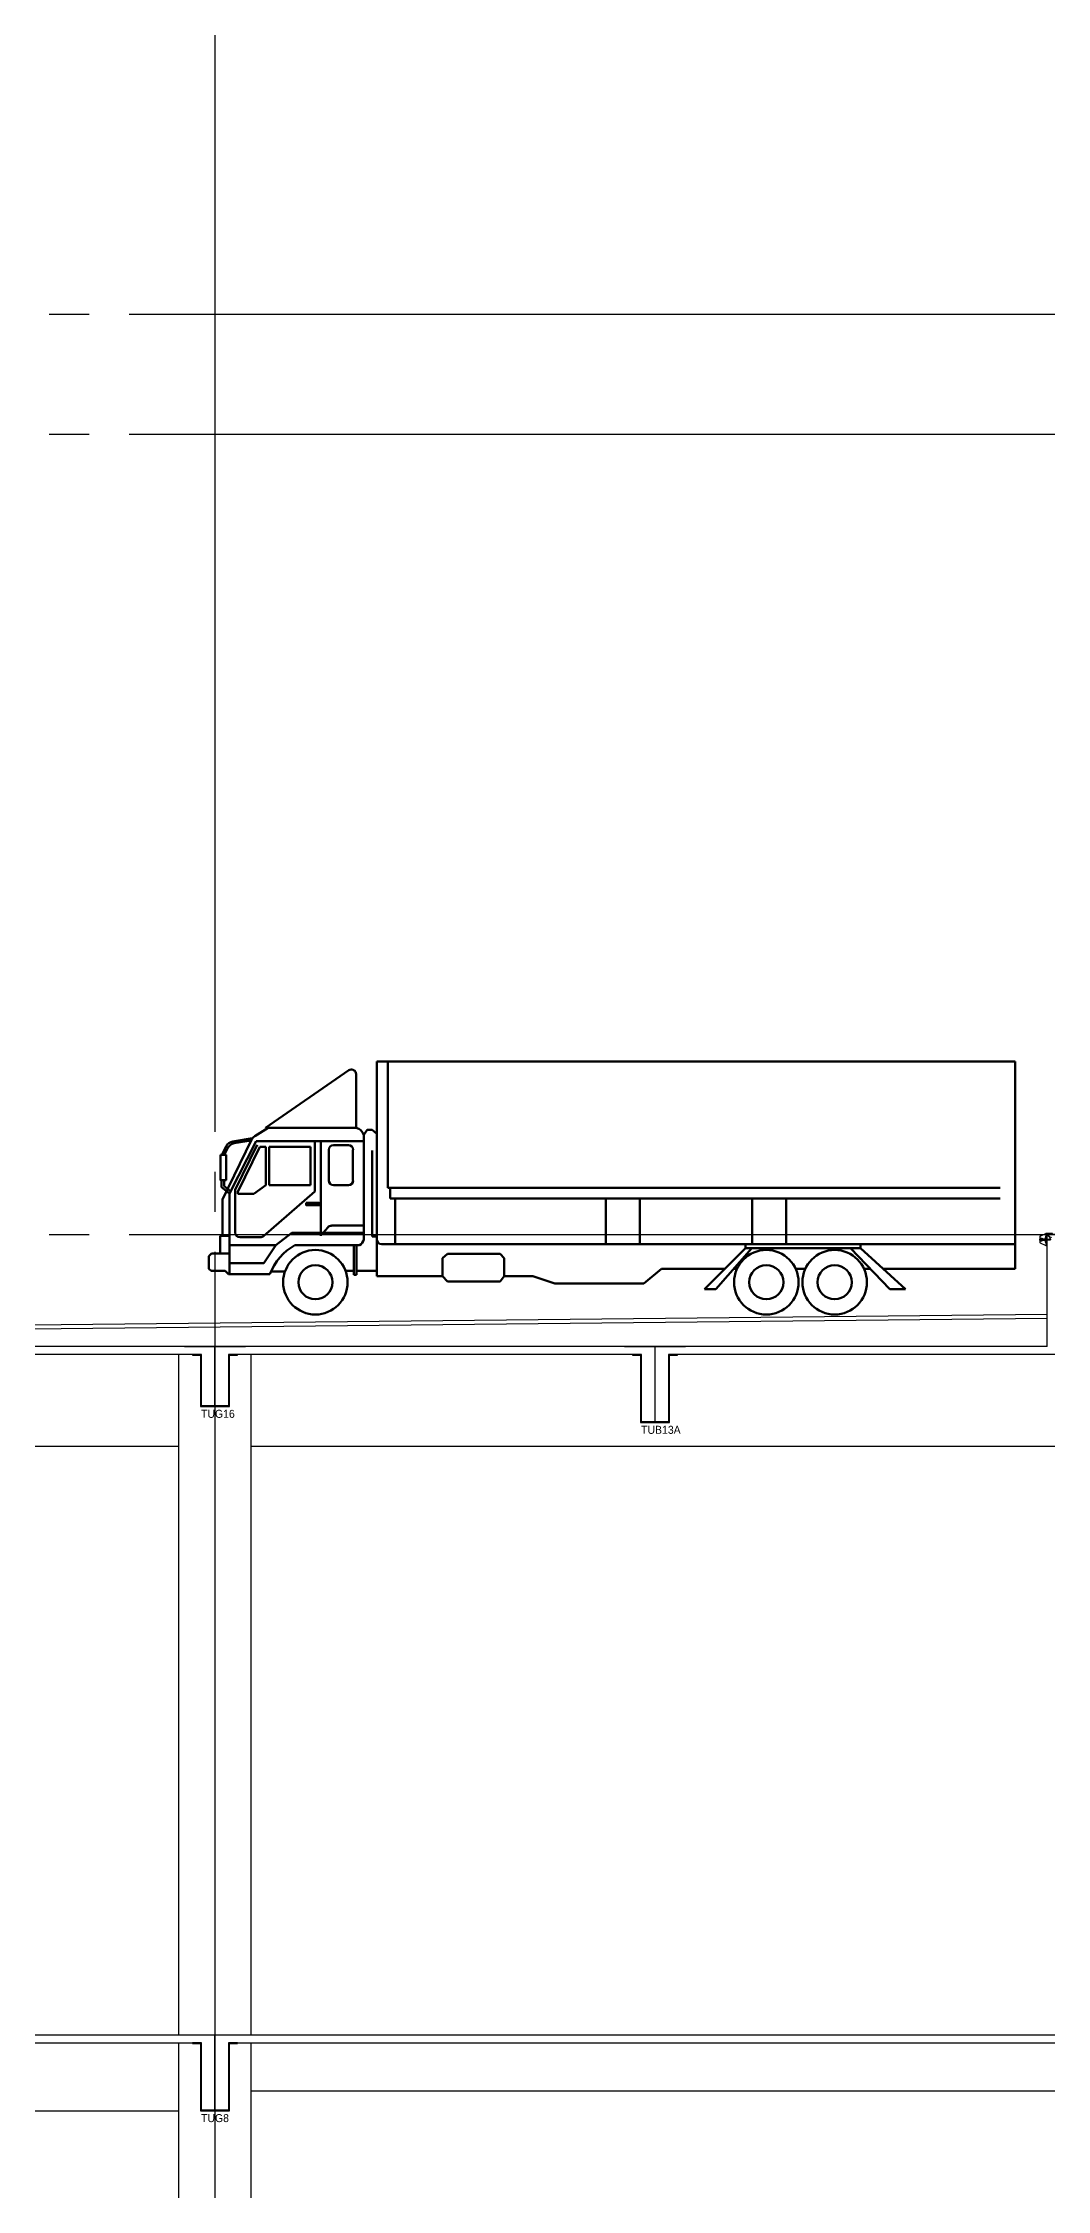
# Model space of a CAD drawing. Extents: x 152195838 to 323921156, y 365159662 to 730681027.
# Drawn here: x 160607357 to 160619907, y 365210123 to 365236951 of the extents above; entities that cross this region are included whole.
import ezdxf
from ezdxf.enums import TextEntityAlignment as Align

# ---------------------------------------------------------------- set-up
doc = ezdxf.new("R2010")
doc.units = 0
doc.header["$MEASUREMENT"] = 0
doc.linetypes.add('CEN', pattern=[63, 60, -1, 1, -1])
doc.layers.get('0').update_dxf_attribs({"linetype": 'CONTINUOUS'})
doc.layers.get('Defpoints').update_dxf_attribs({"linetype": 'CONTINUOUS'})
for name, color, linetype in [('4A.TEC CEN', 1, 'CEN'), ('4A.TEC 마감선 1', 6, 'CONTINUOUS'), ('ELE', 4, 'CONTINUOUS'), ('HAT', 5, 'CONTINUOUS'), ('k-BESTO', 4, 'CONTINUOUS'), ('text', 3, 'CONTINUOUS'), ('㈜SE&C 기둥', 2, 'CONTINUOUS'), ('㈜SE&C 벽체 1', 2, 'CONTINUOUS'), ('㈜SE&C 벽체 4', 7, 'CONTINUOUS')]:
    doc.layers.add(name, color=color, linetype=linetype)
doc.layers.add('8ETC', color=8, linetype='CONTINUOUS', lineweight=0)
doc.layers.add('DEFPOINT', color=135, linetype='CONTINUOUS', plot=False)
doc.styles.add('돋움', font='')
doc.styles.get('돋움').set_extended_font_data('돋움')

# ---------------------------------------------------------------- blocks, each defined once
blk = doc.blocks.new('A$C63F46924')
at = {"layer": '8ETC', "color": 8, "lineweight": 50}
for p, q in [((707, 2333), (1749, 3051)), ((1841, 3003), (1841, 2333)), ((2098, 3162), (10076, 3162)), ((2098, 3162), (2098, 939)), ((2237, 3162), (2237, 1581)), ((10076, 3162), (10076, 572)), ((169, 1438), (531, 2182)), ((589, 2166), (256, 1510)), ((300, 2162), (546, 2205)), ((317, 2139), (529, 2176)), ((575, 2230), (742, 2333)), ((589, 2166), (1935, 2166)), ((707, 2333), (1841, 2333)), ((1323, 1536), (1323, 2166)), ((1399, 2165), (1399, 1021)), ((1979, 2306), (1935, 2243)), ((1935, 1021), (1935, 2243)), ((1979, 2306), (2042, 2306)), ((2042, 2306), (2098, 2258)), ((215, 2099), (163, 1994)), ((232, 2076), (192, 1994)), ((327, 1557), (605, 2118)), ((638, 2094), (361, 1531)), ((638, 2094), (712, 2094)), ((712, 1614), (712, 2094)), ((753, 2094), (1268, 2094)), ((753, 1617), (753, 2094)), ((1268, 1617), (1268, 2094)), ((1498, 2058), (1498, 1675)), ((1556, 2117), (1743, 2117)), ((1801, 2058), (1801, 1675)), ((2040, 2048), (2040, 973)), ((157, 1679), (157, 1589)), ((192, 1679), (192, 1605)), ((560, 1508), (712, 1614)), ((752, 1617), (1268, 1617)), ((1556, 1617), (1743, 1617)), ((157, 1589), (256, 1511)), ((169, 1438), (169, 983)), ((192, 1605), (272, 1542)), ((256, 1510), (256, 503)), ((327, 1557), (327, 1024)), ((361, 1531), (361, 1508)), ((361, 1508), (560, 1508)), ((682, 979), (1323, 1536)), ((2237, 1581), (9889, 1581)), ((2267, 1581), (2267, 1449)), ((2267, 1449), (9889, 1449)), ((2330, 1449), (2330, 880)), ((4962, 1449), (4962, 880)), ((5388, 1449), (5388, 880)), ((6790, 1449), (6790, 880)), ((7216, 1449), (7216, 880)), ((1487, 1089), (1429, 1021)), ((1531, 1110), (1935, 1110)), ((141, 983), (256, 983)), ((141, 763), (141, 983)), ((256, 867), (837, 867)), ((386, 965), (644, 965)), ((685, 641), (837, 867)), ((837, 867), (1036, 1021)), ((1036, 1021), (1935, 1021)), ((1074, 867), (1884, 867)), ((1399, 986), (1399, 983)), ((1810, 867), (1810, 494)), ((1846, 867), (1846, 494)), ((1935, 1021), (1935, 937)), ((2040, 973), (2098, 973)), ((2098, 973), (2098, 481)), ((2157, 880), (10076, 880)), ((6196, 315), (6705, 829)), ((6337, 315), (6785, 828)), ((6705, 880), (6705, 828)), ((6705, 828), (8144, 828)), ((8512, 315), (8021, 828)), ((8144, 880), (8144, 828)), ((8708, 315), (8144, 829)), ((0, 729), (34, 763)), ((0, 729), (0, 572)), ((0, 572), (28, 545)), ((28, 545), (203, 545)), ((34, 763), (256, 763)), ((203, 545), (245, 503)), ((256, 641), (685, 641)), ((1708, 546), (1810, 546)), ((1846, 546), (2098, 546)), ((2984, 757), (2918, 705)), ((2918, 705), (2918, 481)), ((2984, 757), (3640, 757)), ((3640, 757), (3690, 705)), ((3690, 705), (3690, 481)), ((5434, 386), (5657, 572)), ((5657, 572), (6450, 572)), ((6561, 572), (6601, 572)), ((7333, 572), (7455, 572)), ((8188, 572), (8266, 572)), ((8427, 572), (10076, 572)), ((245, 503), (763, 503)), ((776, 537), (951, 537)), ((1810, 494), (1846, 494)), ((2098, 481), (2918, 481)), ((2984, 413), (2918, 481)), ((2984, 413), (3640, 413)), ((3640, 413), (3690, 481)), ((3690, 481), (4047, 481)), ((4047, 481), (4322, 386)), ((4322, 386), (5434, 386)), ((6196, 315), (6337, 315)), ((8708, 315), (8512, 315))]:
    blk.add_line(p, q, dxfattribs=at)
for points in [[(144, 1994), (215, 1994), (215, 1679), (144, 1679)], [(1216, 1395), (1380, 1395), (1380, 1365), (1216, 1365)]]:
    blk.add_lwpolyline(points, close=True, dxfattribs=at)
for centre, radius in [((1331, 403), 403), ((6967, 403), 403), ((7821, 403), 403), ((1331, 403), 213), ((6967, 403), 213), ((7821, 403), 213)]:
    blk.add_circle(centre, radius, dxfattribs=at)
for centre, radius, start, end in [((1782, 3003), 58.7, 0, 124.5534), ((320, 2047), 117, 99.8078, 153.6451), ((637, 2130), 117, 121.6386, 154.0055), ((1817, 2214), 121, 13.798, 78.7774), ((337, 2024), 117, 99.8078, 153.6451), ((1556, 2058), 58.7, 90, 180), ((1743, 2058), 58.7, 0, 90), ((1556, 1675), 58.7, 180, 270), ((1743, 1675), 58.7, 270, 0), ((1531, 1051), 58.7, 90, 139.6431), ((386, 1024), 58.7, 180, 270), ((644, 1024), 58.7, 270, 310.9903), ((1403, 271), 680, 118.8823, 160.089), ((1835, 956), 102, 298.3994, 349.3074), ((2157, 939), 58.7, 180, 270)]:
    blk.add_arc(centre, radius, start, end, dxfattribs=at)
blk = doc.blocks.new('A$Ca25875d5')
at = {"layer": 'Defpoints'}
for p, q in [((0, 915), (760, 915)), ((380, 165), (380, 915))]:
    blk.add_line(p, q, dxfattribs=at)
at = {"layer": 'k-BESTO'}
for p, q in [((100, 815), (100, 805)), ((210, 815), (100, 815)), ((100, 815), (100, 815)), ((210, 175), (210, 815)), ((660, 815), (550, 815)), ((550, 815), (550, 175)), ((660, 805), (660, 815)), ((100, 805), (200, 805)), ((200, 805), (200, 165)), ((560, 165), (560, 805)), ((560, 805), (660, 805)), ((200, 165), (560, 165)), ((550, 175), (210, 175))]:
    blk.add_line(p, q, dxfattribs=at)
at = {"layer": 'DEFPOINT', "linetype": 'ByBlock', "style": '돋움'}
blk.add_text('TUG16', height=100, dxfattribs=at).set_placement((206, 74), align=Align.MIDDLE_LEFT)
blk = doc.blocks.new('zw$74A5')
at = {"layer": 'Defpoints'}
for p, q in [((0, 1094), (760, 1094)), ((380, 144), (380, 1094))]:
    blk.add_line(p, q, dxfattribs=at)
at = {"layer": 'k-BESTO'}
for p, q in [((100, 994), (100, 984)), ((210, 994), (100, 994)), ((100, 994), (100, 994)), ((100, 984), (200, 984)), ((200, 984), (200, 144)), ((210, 154), (210, 994)), ((660, 994), (550, 994)), ((550, 994), (550, 154)), ((560, 144), (560, 984)), ((560, 984), (660, 984)), ((660, 984), (660, 994)), ((200, 144), (560, 144)), ((550, 154), (210, 154))]:
    blk.add_line(p, q, dxfattribs=at)
at = {"layer": 'DEFPOINT', "linetype": 'ByBlock', "style": '돋움'}
blk.add_text('TUB13A', height=100, dxfattribs=at).set_placement((206, 53), align=Align.MIDDLE_LEFT)
blk = doc.blocks.new('B-2-3F')
at = {"layer": '4A.TEC 마감선 1', "color": 6, "ltscale": 0.5}
for p, q in [((23850, 9000, -1667), (250, 8750, -1667)), ((23850, 8950, -1667), (250, 8700, -1667))]:
    blk.add_line(p, q, dxfattribs=at)
at = {"layer": '㈜SE&C 기둥', "color": 8, "ltscale": 0.5, "elevation": -1667}
for points in [[(13000, 0), (13000, 8500)], [(13900, 8500), (13900, 0)]]:
    blk.add_lwpolyline(points, dxfattribs=at)
at = {"layer": '㈜SE&C 벽체 1'}
for p, q in [((23850, 8600, -1667), (23850, 10000, -1667)), ((40010, 10000, -1667), (23850, 10000, -1667)), ((23850, 8600, -1667), (250, 8600, -1667)), ((13280, 8500, -1667), (7120, 8500, -1667)), ((18780, 8500, -1667), (13620, 8500, -1667)), ((24280, 8500, -1667), (19120, 8500, -1667))]:
    blk.add_line(p, q, dxfattribs=at)
at = {"layer": '㈜SE&C 벽체 4'}
for p, q in [((13000, 7350, -1667), (900, 7350, -1667)), ((24000, 7350, -1667), (13900, 7350, -1667))]:
    blk.add_line(p, q, dxfattribs=at)
at = {"layer": 'ELE'}
for name, p in [('A$Ca25875d5', (13070, 7685, -1667)), ('zw$74A5', (18570, 7506, -1667))]:
    blk.add_blockref(name, p, dxfattribs=at)
blk = doc.blocks.new('zw$B50')
at = {"layer": 'ELE', "color": 8}
for p, q in [((-87, -20), (-14, 11)), ((-87, -20), (-14, 11)), ((69, 11), (-11, 11)), ((-11, 11), (-11, -139)), ((-4, 1), (31, -34)), ((-1, 4), (33, -30)), ((0, 0), (69, 0)), ((0, -139), (0, 0)), ((69, 0), (69, 11)), ((-100, -63), (1, -63)), ((-100, -63), (1, -63)), ((-92, -27), (-92, -98)), ((-92, -27), (-92, -98)), ((-91, -47), (-61, -47)), ((-91, -47), (-61, -47)), ((-91, -57), (-91, -69)), ((-91, -57), (44, -57)), ((-91, -57), (-91, -69)), ((-91, -57), (44, -57)), ((-91, -69), (44, -69)), ((-91, -69), (44, -69)), ((-91, -80), (-61, -80)), ((-91, -80), (-61, -80)), ((-87, -105), (-14, -136)), ((-87, -105), (-14, -136)), ((-83, -49), (-83, -78)), ((-69, -49), (-83, -49)), ((-83, -49), (-83, -78)), ((-69, -49), (-83, -49)), ((-83, -78), (-69, -78)), ((-83, -78), (-69, -78)), ((-69, -49), (-69, -78)), ((-69, -49), (-69, -78)), ((-61, -47), (-61, -80)), ((-61, -47), (-61, -80)), ((-61, -56), (-11, -56)), ((-61, -56), (-11, -56)), ((-61, -70), (-11, -70)), ((-61, -70), (-11, -70)), ((-11, -139), (0, -139)), ((31, -34), (34, -52)), ((33, -30), (52, -33)), ((33, -30), (52, -33)), ((38, -52), (34, -52)), ((38, -52), (34, -52)), ((35, -34), (38, -52)), ((51, -37), (35, -34)), ((44, -57), (44, -69)), ((44, -57), (44, -69)), ((52, -33), (51, -37)), ((52, -33), (51, -37))]:
    blk.add_line(p, q, dxfattribs=at)
for centre, radius, start, end in [((186, -63), 209, 160.1603, 178.5258), ((186, -63), 209, 160.1603, 178.5258), ((-14, 9), 2.49, 0, 110.7723), ((-14, 9), 2.49, 0, 110.7723), ((-84, -27), 7.47, 110.7723, 180), ((-84, -27), 7.47, 110.7723, 180), ((-84, -98), 7.47, 180, 249.574), ((-84, -98), 7.47, 180, 249.574), ((186, -63), 209, 181.8085, 199.8397), ((186, -63), 209, 181.8085, 199.8397), ((-14, -134), 2.49, 249.574, 0), ((-14, -134), 2.49, 249.574, 0)]:
    blk.add_arc(centre, radius, start, end, dxfattribs=at)
blk = doc.blocks.new('A$C30238f66')
at = {"layer": 'Defpoints'}
for p, q in [((0, 1114), (760, 1114)), ((380, 164), (380, 1114))]:
    blk.add_line(p, q, dxfattribs=at)
at = {"layer": 'k-BESTO'}
for p, q in [((100, 1014), (100, 1004)), ((210, 1014), (100, 1014)), ((100, 1014), (100, 1014)), ((100, 1004), (200, 1004)), ((200, 1004), (200, 164)), ((210, 174), (210, 1014)), ((660, 1014), (550, 1014)), ((550, 1014), (550, 174)), ((560, 164), (560, 1004)), ((560, 1004), (660, 1004)), ((660, 1004), (660, 1014)), ((200, 164), (560, 164)), ((550, 174), (210, 174))]:
    blk.add_line(p, q, dxfattribs=at)
at = {"layer": 'DEFPOINT', "linetype": 'ByBlock', "style": '돋움'}
blk.add_text('TUG8', height=100, dxfattribs=at).set_placement((206, 73), align=Align.MIDDLE_LEFT)
blk = doc.blocks.new('B-2-2F')
at = {"layer": '㈜SE&C 기둥', "color": 8, "ltscale": 0.5, "elevation": -1667}
for points in [[(13050, 0), (13050, 9900)], [(13950, 9900), (13950, 0)]]:
    blk.add_lwpolyline(points, dxfattribs=at)
at = {"layer": '㈜SE&C 벽체 1'}
for p, q in [((50, 10000, -1667), (40060, 10000, -1667)), ((670, 9900, -1667), (13330, 9900, -1667)), ((13670, 9900, -1667), (24330, 9900, -1667))]:
    blk.add_line(p, q, dxfattribs=at)
at = {"layer": '㈜SE&C 벽체 4'}
for p, q in [((13950, 9300, -1667), (24050, 9300, -1667)), ((950, 9050, -1667), (13050, 9050, -1667))]:
    blk.add_line(p, q, dxfattribs=at)
at = {"layer": 'ELE'}
blk.add_blockref('A$C30238f66', (13120, 8886), dxfattribs=at)

msp = doc.modelspace()

# ---------------------------------------------------------------- linework, layer by layer
at = {"layer": '4A.TEC CEN', "color": 8, "ltscale": 500}
for p, q in [((160545434.12, 365233563.33), (160776798.99, 365233563.33)), ((160545434.12, 365232063.33), (160776798.99, 365232063.33)), ((160545434.12, 365222063.33), (160776798.99, 365222063.33)), ((160545434.12, 365212063.33), (160776798.99, 365212063.33))]:
    msp.add_line(p, q, dxfattribs=at)
at = {"layer": '4A.TEC CEN', "color": 8, "ltscale": 500, "flags": 128}
msp.add_lwpolyline([(160609506.94, 365253346.04), (160609506.94, 365183761.87)], dxfattribs=at)

# ---------------------------------------------------------------- block references
at = {"lineweight": 0}
msp.add_blockref('zw$B50', (160619906.94, 365222063.33), dxfattribs=at)
at = {"layer": 'HAT'}
msp.add_blockref('A$C63F46924', (160609431.16, 365221063.33), dxfattribs=at)
at = {"layer": 'text'}
for name, p in [('B-2-3F', (160596056.94, 365212063.33, 1666.67)), ('B-2-2F', (160596006.94, 365202063.33))]:
    msp.add_blockref(name, p, dxfattribs=at)

doc.saveas('drawing.dxf')
